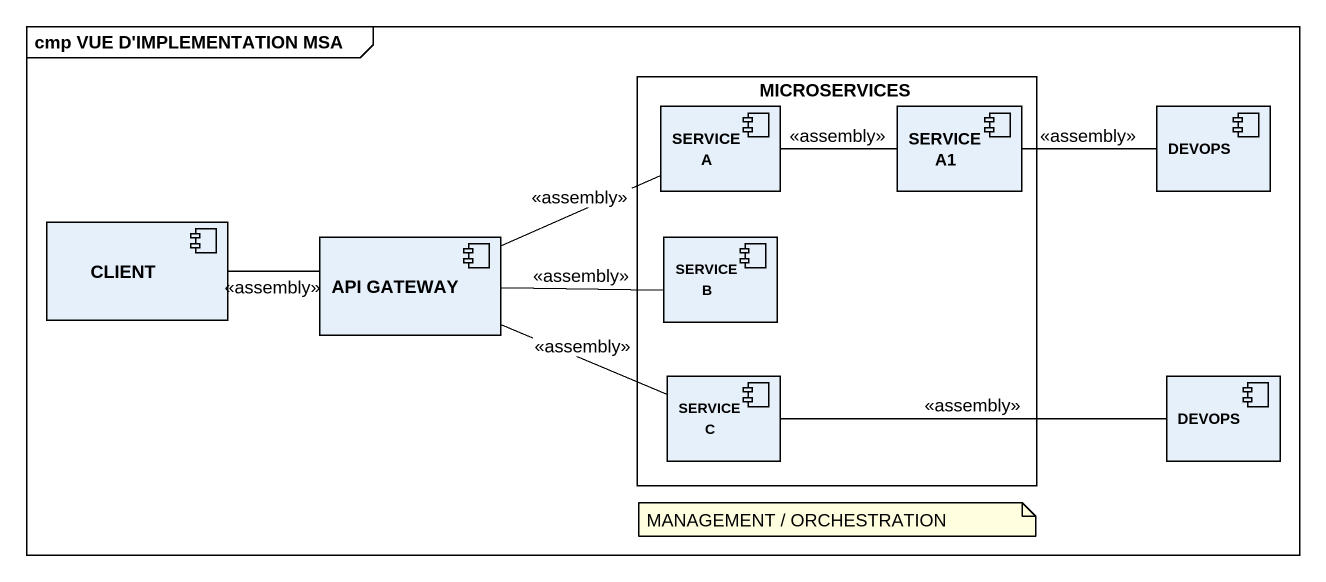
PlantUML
@startuml
mainframe cmp VUE D'IMPLEMENTATION MSA
rectangle MICROSERVICES {
  component "SERVICE A" as SERVICE_A
  component "SERVICE A1" as SERVICE_A1
  component "SERVICE B" as SERVICE_B
  component "SERVICE C" as SERVICE_C
}
component DEVOPS
component CLIENT
component "API GATEWAY" as API_GATEWAY
component "DEVOPS" as DEVOPS_2
SERVICE_A -left- API_GATEWAY : <<assembly>>
SERVICE_A1 -left- SERVICE_A : <<assembly>>
SERVICE_A1 -right- DEVOPS : <<assembly>>
API_GATEWAY -left- CLIENT : <<assembly>>
SERVICE_B -left- API_GATEWAY : <<assembly>>
SERVICE_C -left- API_GATEWAY : <<assembly>>
SERVICE_C -right- DEVOPS_2 : <<assembly>>
note as N1
  MANAGEMENT / ORCHESTRATION
end note
@enduml
